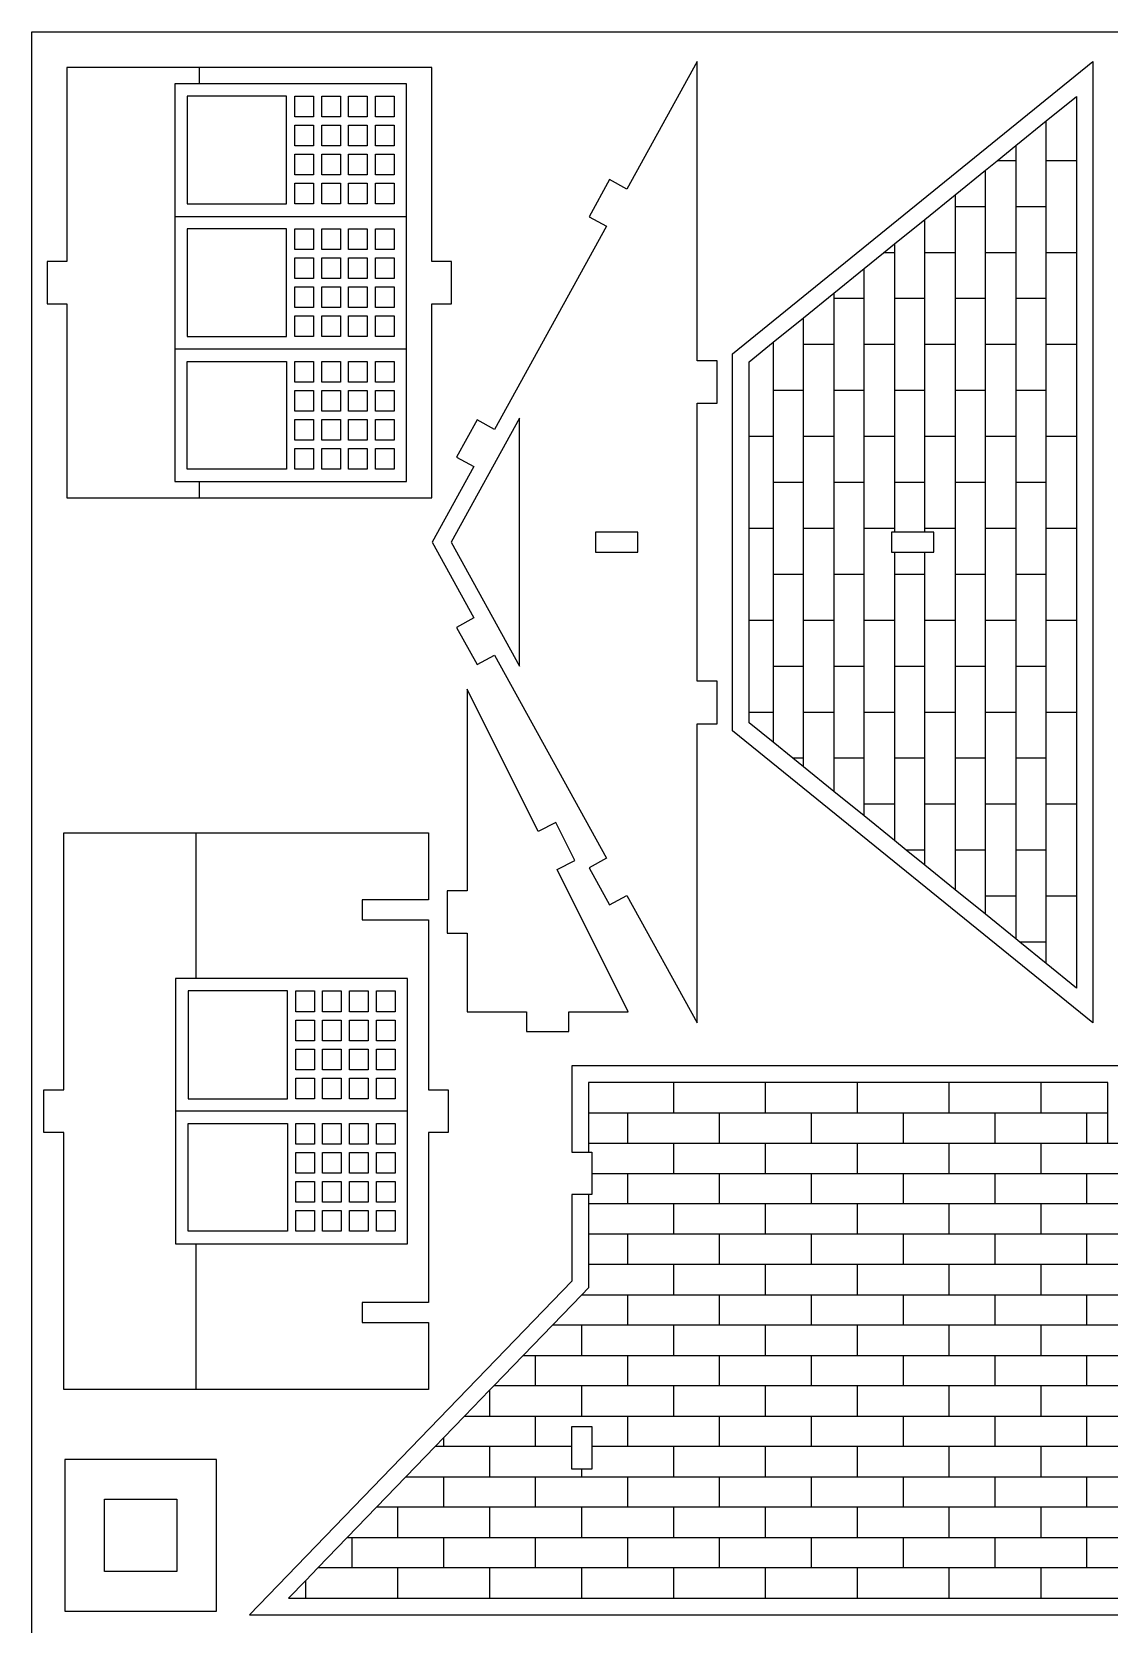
# Model space of a CAD drawing. Extents: x -412 to 689, y -265 to 525.
# Drawn here: x -411.6 to -86.1, y 44 to 525 of the extents above; entities that cross this region are included whole.
import ezdxf

# ---------------------------------------------------------------- set-up
doc = ezdxf.new("R2010")
doc.units = 0
doc.header["$MEASUREMENT"] = 0
doc.layers.get('0').update_dxf_attribs({"linetype": 'CONTINUOUS'})
doc.layers.add('ENGRAVING', color=1, linetype='CONTINUOUS')

msp = doc.modelspace()

# ---------------------------------------------------------------- linework, layer by layer
for points in [[(-411.63, -264.93), (-411.63, 524.99), (689.39, 524.99), (689.39, -264.93)], [(-210.58, 225.64), (-210.58, 316.02), (-204.58, 316.02), (-204.58, 328.83), (-210.58, 328.83), (-210.58, 412.8), (-204.58, 412.8), (-204.58, 425.62), (-210.58, 425.62), (-210.58, 516), (-231.83, 477.48), (-237.08, 480.38), (-243.27, 469.15), (-238.02, 466.26), (-271.88, 404.89), (-277.13, 407.79), (-283.32, 396.56), (-278.07, 393.67), (-290.68, 370.82), (-278.07, 347.97), (-283.32, 345.07), (-277.13, 333.85), (-271.88, 336.75), (-238.02, 275.38), (-243.27, 272.48), (-237.08, 261.26), (-231.83, 264.16)], [(-199.93, 313.9), (-199.93, 427.73), (-91.03, 516), (-91.03, 225.64)], [(-401.02, 384.2), (-360.97, 384.2), (-290.83, 384.2), (-290.83, 442.8), (-284.83, 442.8), (-284.83, 455.61), (-290.83, 455.61), (-290.83, 514.21), (-360.97, 514.21), (-401.02, 514.21), (-401.02, 455.61), (-407.02, 455.61), (-407.02, 442.8), (-401.02, 442.8)], [(-364.73, 472.99), (-334.69, 472.99), (-334.69, 505.53), (-364.73, 505.53)], [(-332.19, 499.27), (-332.19, 505.53), (-326.55, 505.53), (-326.55, 499.27)], [(-324.05, 499.27), (-324.05, 505.53), (-318.42, 505.53), (-318.42, 499.27)], [(-315.92, 499.27), (-315.92, 505.53), (-310.28, 505.53), (-310.28, 499.27)], [(-307.78, 499.27), (-307.78, 505.53), (-302.15, 505.53), (-302.15, 499.27)], [(-332.19, 490.51), (-332.19, 496.77), (-326.55, 496.77), (-326.55, 490.51)], [(-324.05, 490.51), (-324.05, 496.77), (-318.42, 496.77), (-318.42, 490.51)], [(-315.92, 490.51), (-315.92, 496.77), (-310.28, 496.77), (-310.28, 490.51)], [(-307.78, 490.51), (-307.78, 496.77), (-302.15, 496.77), (-302.15, 490.51)], [(-332.19, 481.75), (-332.19, 488), (-326.55, 488), (-326.55, 481.75)], [(-324.05, 481.75), (-324.05, 488), (-318.42, 488), (-318.42, 481.75)], [(-315.92, 481.75), (-315.92, 488), (-310.28, 488), (-310.28, 481.75)], [(-307.78, 481.75), (-307.78, 488), (-302.15, 488), (-302.15, 481.75)], [(-332.19, 472.99), (-332.19, 479.24), (-326.55, 479.24), (-326.55, 472.99)], [(-324.05, 472.99), (-324.05, 479.24), (-318.42, 479.24), (-318.42, 472.99)], [(-315.92, 472.99), (-315.92, 479.24), (-310.28, 479.24), (-310.28, 472.99)], [(-307.78, 472.99), (-307.78, 479.24), (-302.15, 479.24), (-302.15, 472.99)], [(-334.69, 432.94), (-334.69, 465.48), (-364.73, 465.48), (-364.73, 432.94)], [(-332.19, 459.22), (-332.19, 465.48), (-326.55, 465.48), (-326.55, 459.22)], [(-324.05, 465.48), (-318.42, 465.48), (-318.42, 459.22), (-324.05, 459.22)], [(-315.92, 459.22), (-315.92, 465.48), (-310.28, 465.48), (-310.28, 459.22)], [(-307.78, 459.22), (-307.78, 465.48), (-302.15, 465.48), (-302.15, 459.22)], [(-332.19, 450.46), (-332.19, 456.72), (-326.55, 456.72), (-326.55, 450.46)], [(-324.05, 450.46), (-324.05, 456.72), (-318.42, 456.72), (-318.42, 450.46)], [(-315.92, 450.46), (-315.92, 456.72), (-310.28, 456.72), (-310.28, 450.46)], [(-307.78, 450.46), (-307.78, 456.72), (-302.15, 456.72), (-302.15, 450.46)], [(-332.19, 441.7), (-332.19, 447.95), (-326.55, 447.95), (-326.55, 441.7)], [(-324.05, 441.7), (-324.05, 447.95), (-318.42, 447.95), (-318.42, 441.7)], [(-315.92, 441.7), (-315.92, 447.95), (-310.28, 447.95), (-310.28, 441.7)], [(-307.78, 441.7), (-307.78, 447.95), (-302.15, 447.95), (-302.15, 441.7)], [(-332.19, 432.94), (-332.19, 439.19), (-326.55, 439.19), (-326.55, 432.94)], [(-324.05, 432.94), (-324.05, 439.19), (-318.42, 439.19), (-318.42, 432.94)], [(-315.92, 432.94), (-315.92, 439.19), (-310.28, 439.19), (-310.28, 432.94)], [(-307.78, 432.94), (-307.78, 439.19), (-302.15, 439.19), (-302.15, 432.94)], [(-364.73, 392.89), (-364.73, 425.43), (-334.69, 425.43), (-334.69, 392.89)], [(-326.55, 425.43), (-326.55, 419.17), (-332.19, 419.17), (-332.19, 425.43)], [(-324.05, 419.17), (-324.05, 425.43), (-318.42, 425.43), (-318.42, 419.17)], [(-315.92, 419.17), (-315.92, 425.43), (-310.28, 425.43), (-310.28, 419.17)], [(-307.78, 425.43), (-302.15, 425.43), (-302.15, 419.17), (-307.78, 419.17)], [(-332.19, 410.41), (-332.19, 416.67), (-326.55, 416.67), (-326.55, 410.41)], [(-324.05, 410.41), (-324.05, 416.67), (-318.42, 416.67), (-318.42, 410.41)], [(-315.92, 410.41), (-315.92, 416.67), (-310.28, 416.67), (-310.28, 410.41)], [(-307.78, 410.41), (-307.78, 416.67), (-302.15, 416.67), (-302.15, 410.41)], [(-332.19, 401.65), (-332.19, 407.9), (-326.55, 407.9), (-326.55, 401.65)], [(-324.05, 401.65), (-324.05, 407.9), (-318.42, 407.9), (-318.42, 401.65)], [(-315.92, 401.65), (-315.92, 407.9), (-310.28, 407.9), (-310.28, 401.65)], [(-307.78, 401.65), (-307.78, 407.9), (-302.15, 407.9), (-302.15, 401.65)], [(-332.19, 392.89), (-332.19, 399.14), (-326.55, 399.14), (-326.55, 392.89)], [(-324.05, 392.89), (-324.05, 399.14), (-318.42, 399.14), (-318.42, 392.89)], [(-315.92, 392.89), (-315.92, 399.14), (-310.28, 399.14), (-310.28, 392.89)], [(-307.78, 392.89), (-307.78, 399.14), (-302.15, 399.14), (-302.15, 392.89)], [(-241.33, 367.82), (-228.52, 367.82), (-228.52, 373.82), (-241.33, 373.82)], [(-151.89, 367.82), (-151.03, 367.82), (-141.86, 367.82), (-139.07, 367.82), (-139.07, 373.82), (-141.86, 373.82), (-151.03, 373.82), (-151.89, 373.82)], [(-262.21, 223), (-249.39, 223), (-249.39, 229), (-231.45, 229), (-252.94, 271.97), (-247.57, 274.65), (-253.3, 286.12), (-258.67, 283.43), (-280.15, 326.4), (-280.15, 265.56), (-286.15, 265.56), (-286.15, 252.75), (-280.15, 252.75), (-280.15, 229), (-262.21, 229)], [(-402, 114.94), (-402, 192.57), (-408, 192.57), (-408, 205.39), (-402, 205.39), (-402, 283.02), (-361.95, 283.02), (-291.8, 283.02), (-291.8, 262.77), (-311.86, 262.77), (-311.86, 256.77), (-291.8, 256.77), (-291.8, 205.39), (-285.8, 205.39), (-285.8, 192.57), (-291.8, 192.57), (-291.8, 141.19), (-311.86, 141.19), (-311.86, 135.19), (-291.8, 135.19), (-291.8, 114.94), (-361.95, 114.94)], [(-364.45, 235.28), (-364.45, 202.73), (-334.41, 202.73), (-334.41, 235.28)], [(-331.91, 229.02), (-331.91, 235.28), (-326.28, 235.28), (-326.28, 229.02)], [(-323.78, 229.02), (-323.78, 235.28), (-318.14, 235.28), (-318.14, 229.02)], [(-315.64, 229.02), (-315.64, 235.28), (-310.01, 235.28), (-310.01, 229.02)], [(-307.51, 229.02), (-307.51, 235.28), (-301.87, 235.28), (-301.87, 229.02)], [(-331.91, 220.26), (-331.91, 226.51), (-326.28, 226.51), (-326.28, 220.26)], [(-323.78, 220.26), (-323.78, 226.51), (-318.14, 226.51), (-318.14, 220.26)], [(-315.64, 220.26), (-315.64, 226.51), (-310.01, 226.51), (-310.01, 220.26)], [(-307.51, 220.26), (-307.51, 226.51), (-301.87, 226.51), (-301.87, 220.26)], [(-331.91, 211.5), (-331.91, 217.75), (-326.28, 217.75), (-326.28, 211.5)], [(-323.78, 211.5), (-323.78, 217.75), (-318.14, 217.75), (-318.14, 211.5)], [(-315.64, 211.5), (-315.64, 217.75), (-310.01, 217.75), (-310.01, 211.5)], [(-307.51, 211.5), (-307.51, 217.75), (-301.87, 217.75), (-301.87, 211.5)], [(-345.84, 46.86), (214.86, 46.86), (117.46, 147.67), (117.46, 173.77), (112.46, 173.77), (111.46, 173.77), (111.46, 180.18), (111.46, 186.58), (112.46, 186.58), (117.46, 186.58), (117.46, 212.68), (-248.44, 212.68), (-248.44, 186.58), (-243.44, 186.58), (-242.44, 186.58), (-242.44, 180.18), (-242.44, 173.77), (-243.44, 173.77), (-248.44, 173.77), (-248.44, 147.67)], [(-331.91, 202.73), (-331.91, 208.99), (-326.28, 208.99), (-326.28, 202.73)], [(-323.78, 202.73), (-323.78, 208.99), (-318.14, 208.99), (-318.14, 202.73)], [(-315.64, 202.73), (-315.64, 208.99), (-310.01, 208.99), (-310.01, 202.73)], [(-307.51, 202.73), (-307.51, 208.99), (-301.87, 208.99), (-301.87, 202.73)], [(-364.45, 162.68), (-364.45, 195.23), (-334.41, 195.23), (-334.41, 162.68)], [(-331.91, 188.97), (-331.91, 195.23), (-326.28, 195.23), (-326.28, 188.97)], [(-323.78, 188.97), (-323.78, 195.23), (-318.14, 195.23), (-318.14, 188.97)], [(-315.64, 188.97), (-315.64, 195.23), (-310.01, 195.23), (-310.01, 188.97)], [(-307.51, 188.97), (-307.51, 195.23), (-301.87, 195.23), (-301.87, 188.97)], [(-331.91, 180.21), (-331.91, 186.46), (-326.28, 186.46), (-326.28, 180.21)], [(-323.78, 180.21), (-323.78, 186.46), (-318.14, 186.46), (-318.14, 180.21)], [(-315.64, 180.21), (-315.64, 186.46), (-310.01, 186.46), (-310.01, 180.21)], [(-307.51, 180.21), (-307.51, 186.46), (-301.87, 186.46), (-301.87, 180.21)], [(-331.91, 171.45), (-331.91, 177.7), (-326.28, 177.7), (-326.28, 171.45)], [(-323.78, 171.45), (-323.78, 177.7), (-318.14, 177.7), (-318.14, 171.45)], [(-315.64, 171.45), (-315.64, 177.7), (-310.01, 177.7), (-310.01, 171.45)], [(-307.51, 171.45), (-307.51, 177.7), (-301.87, 177.7), (-301.87, 171.45)], [(-331.91, 162.68), (-331.91, 168.94), (-326.28, 168.94), (-326.28, 162.68)], [(-323.78, 162.68), (-323.78, 168.94), (-318.14, 168.94), (-318.14, 162.68)], [(-315.64, 162.68), (-315.64, 168.94), (-310.01, 168.94), (-310.01, 162.68)], [(-307.51, 162.68), (-307.51, 168.94), (-301.87, 168.94), (-301.87, 162.68)], [(-248.44, 90.86), (-248.44, 97.69), (-248.44, 103.68), (-242.44, 103.68), (-242.44, 97.69), (-242.44, 90.86), (-245.57, 90.86)], [(-401.64, 47.97), (-355.87, 47.97), (-355.87, 93.74), (-401.64, 93.74)], [(-389.64, 59.97), (-389.64, 81.74), (-367.87, 81.74), (-367.87, 59.97)]]:
    msp.add_lwpolyline(points, close=True)
at = {"layer": 'ENGRAVING'}
for points in [[(-360.97, 509.28), (-360.97, 514.21)], [(-368.48, 509.28), (-368.48, 469.23)], [(-360.97, 509.28), (-368.48, 509.28)], [(-298.39, 509.28), (-360.97, 509.28)], [(-298.39, 469.23), (-298.39, 509.28)], [(-105.2, 498.07), (-96.04, 505.5)], [(-96.04, 505.5), (-96.04, 486.05)], [(-114.37, 490.64), (-105.2, 498.07)], [(-105.2, 486.05), (-105.2, 498.07)], [(-120.03, 486.05), (-114.37, 490.64)], [(-114.37, 490.64), (-114.37, 486.05)], [(-123.53, 483.21), (-120.03, 486.05)], [(-114.37, 486.05), (-120.03, 486.05)], [(-114.37, 486.05), (-114.37, 472.17)], [(-105.2, 472.17), (-105.2, 486.05)], [(-96.04, 486.05), (-105.2, 486.05)], [(-96.04, 486.05), (-96.04, 458.28)], [(-132.7, 475.78), (-123.53, 483.21)], [(-123.53, 472.17), (-123.53, 483.21)], [(-141.86, 468.35), (-132.7, 475.78)], [(-132.7, 475.78), (-132.7, 472.17)], [(-132.7, 472.17), (-132.7, 458.28)], [(-123.53, 472.17), (-132.7, 472.17)], [(-114.37, 458.28), (-123.53, 458.28), (-123.53, 472.17)], [(-114.37, 472.17), (-114.37, 458.28)], [(-105.2, 472.17), (-114.37, 472.17)], [(-105.2, 458.28), (-105.2, 472.17)], [(-368.48, 469.23), (-298.39, 469.23)], [(-368.48, 469.23), (-368.48, 429.18)], [(-298.39, 429.18), (-298.39, 469.23)], [(-151.03, 460.93), (-141.86, 468.35)], [(-141.86, 458.28), (-141.86, 468.35)], [(-160.19, 453.5), (-154.29, 458.28)], [(-154.29, 458.28), (-151.03, 460.93)], [(-151.03, 458.28), (-154.29, 458.28)], [(-151.03, 460.93), (-151.03, 458.28)], [(-151.03, 458.28), (-151.03, 444.4)], [(-141.86, 444.4), (-141.86, 458.28)], [(-132.7, 458.28), (-141.86, 458.28)], [(-132.7, 458.28), (-132.7, 444.4)], [(-123.53, 444.4), (-123.53, 458.28)], [(-114.37, 458.28), (-114.37, 444.4)], [(-105.2, 444.4), (-105.2, 458.28)], [(-96.04, 458.28), (-105.2, 458.28)], [(-96.04, 458.28), (-96.04, 430.52)], [(-169.36, 446.07), (-160.19, 453.5)], [(-160.19, 444.4), (-160.19, 453.5)], [(-178.52, 438.64), (-169.36, 446.07)], [(-169.36, 446.07), (-169.36, 444.4), (-169.36, 430.52)], [(-160.19, 444.4), (-169.36, 444.4)], [(-151.03, 430.52), (-160.19, 430.52), (-160.19, 444.4)], [(-141.86, 444.4), (-151.03, 444.4)], [(-151.03, 444.4), (-151.03, 430.52)], [(-141.86, 430.52), (-141.86, 444.4)], [(-132.7, 444.4), (-132.7, 430.52)], [(-123.53, 444.4), (-132.7, 444.4)], [(-123.53, 430.52), (-123.53, 444.4)], [(-114.37, 444.4), (-114.37, 430.52)], [(-105.2, 444.4), (-114.37, 444.4)], [(-105.2, 430.52), (-105.2, 444.4)], [(-187.69, 431.21), (-178.52, 438.64)], [(-178.52, 430.52), (-178.52, 438.64)], [(-298.39, 429.18), (-368.48, 429.18)], [(-368.48, 429.18), (-368.48, 389.13)], [(-368.48, 389.13), (-360.97, 389.13), (-298.39, 389.13), (-298.39, 429.18)], [(-194.92, 425.35), (-187.69, 431.21)], [(-187.69, 431.21), (-187.69, 416.63)], [(-178.52, 402.75), (-178.52, 416.63), (-178.52, 430.52)], [(-169.36, 430.52), (-178.52, 430.52)], [(-169.36, 430.52), (-169.36, 416.63)], [(-160.19, 402.75), (-160.19, 416.63), (-160.19, 430.52)], [(-151.03, 430.52), (-151.03, 416.63)], [(-141.86, 416.63), (-141.86, 430.52)], [(-132.7, 430.52), (-141.86, 430.52)], [(-132.7, 430.52), (-132.7, 416.63)], [(-123.53, 416.63), (-123.53, 430.52)], [(-114.37, 430.52), (-123.53, 430.52)], [(-114.37, 430.52), (-114.37, 416.63)], [(-105.2, 416.63), (-105.2, 430.52)], [(-96.04, 430.52), (-105.2, 430.52)], [(-96.04, 430.52), (-96.04, 402.75)], [(-194.92, 402.75), (-194.92, 425.35)], [(-178.52, 416.63), (-187.69, 416.63)], [(-187.69, 416.63), (-187.69, 402.75)], [(-169.36, 416.63), (-169.36, 402.75)], [(-160.19, 416.63), (-169.36, 416.63)], [(-151.03, 416.63), (-151.03, 402.75)], [(-141.86, 416.63), (-151.03, 416.63)], [(-141.86, 402.75), (-141.86, 416.63)], [(-132.7, 416.63), (-132.7, 402.75)], [(-123.53, 416.63), (-132.7, 416.63)], [(-123.53, 402.75), (-123.53, 416.63)], [(-114.37, 416.63), (-114.37, 402.75), (-123.53, 402.75)], [(-105.2, 416.63), (-114.37, 416.63)], [(-105.2, 402.75), (-105.2, 416.63)], [(-194.92, 374.98), (-194.92, 402.75)], [(-187.69, 402.75), (-194.92, 402.75)], [(-187.69, 402.75), (-187.69, 388.86), (-187.69, 374.98)], [(-169.36, 402.75), (-178.52, 402.75)], [(-169.36, 388.86), (-169.36, 374.98), (-178.52, 374.98), (-178.52, 388.86), (-178.52, 402.75)], [(-169.36, 402.75), (-169.36, 388.86)], [(-151.03, 388.86), (-151.03, 374.98), (-160.19, 374.98), (-160.19, 388.86), (-160.19, 402.75)], [(-151.03, 402.75), (-160.19, 402.75)], [(-151.03, 402.75), (-151.03, 388.86)], [(-141.86, 388.86), (-141.86, 402.75)], [(-132.7, 402.75), (-141.86, 402.75)], [(-132.7, 402.75), (-132.7, 388.86)], [(-123.53, 388.86), (-123.53, 402.75)], [(-114.37, 402.75), (-114.37, 388.86)], [(-105.2, 388.86), (-105.2, 402.75)], [(-96.04, 402.75), (-105.2, 402.75)], [(-96.04, 402.75), (-96.04, 374.98)], [(-360.97, 384.2), (-360.97, 389.13)], [(-178.52, 388.86), (-187.69, 388.86)], [(-160.19, 388.86), (-169.36, 388.86)], [(-141.86, 388.86), (-151.03, 388.86)], [(-132.7, 374.98), (-141.86, 374.98), (-141.86, 388.86)], [(-123.53, 388.86), (-132.7, 388.86)], [(-132.7, 388.86), (-132.7, 374.98)], [(-123.53, 374.98), (-123.53, 388.86)], [(-114.37, 388.86), (-114.37, 374.98)], [(-105.2, 388.86), (-114.37, 388.86)], [(-105.2, 374.98), (-105.2, 388.86)], [(-194.92, 347.21), (-194.92, 374.98)], [(-187.69, 374.98), (-194.92, 374.98)], [(-187.69, 374.98), (-187.69, 361.1), (-187.69, 347.21)], [(-169.36, 361.1), (-169.36, 347.21), (-178.52, 347.21), (-178.52, 361.1), (-178.52, 374.98)], [(-169.36, 374.98), (-169.36, 361.1)], [(-151.03, 361.1), (-151.03, 347.21), (-160.19, 347.21), (-160.19, 361.1), (-160.19, 374.98)], [(-151.03, 374.98), (-151.03, 373.82)], [(-141.86, 373.82), (-141.86, 374.98)], [(-132.7, 374.98), (-132.7, 361.1)], [(-123.53, 361.1), (-123.53, 374.98)], [(-114.37, 374.98), (-123.53, 374.98)], [(-114.37, 374.98), (-114.37, 361.1)], [(-105.2, 361.1), (-105.2, 374.98)], [(-96.04, 374.98), (-105.2, 374.98)], [(-96.04, 374.98), (-96.04, 347.21)], [(-151.03, 367.82), (-151.03, 361.1)], [(-141.86, 361.1), (-141.86, 367.82)], [(-178.52, 361.1), (-187.69, 361.1)], [(-160.19, 361.1), (-169.36, 361.1)], [(-141.86, 361.1), (-151.03, 361.1)], [(-132.7, 347.21), (-141.86, 347.21), (-141.86, 361.1)], [(-123.53, 361.1), (-132.7, 361.1)], [(-132.7, 361.1), (-132.7, 347.21)], [(-114.37, 361.1), (-114.37, 347.21), (-123.53, 347.21), (-123.53, 361.1)], [(-105.2, 361.1), (-114.37, 361.1)], [(-96.04, 347.21), (-105.2, 347.21), (-105.2, 361.1)], [(-194.92, 319.44), (-194.92, 347.21)], [(-187.69, 347.21), (-194.92, 347.21)], [(-187.69, 347.21), (-187.69, 333.33)], [(-178.52, 319.44), (-178.52, 333.33), (-178.52, 347.21)], [(-169.36, 347.21), (-169.36, 333.33)], [(-151.03, 319.44), (-160.19, 319.44), (-160.19, 333.33), (-160.19, 347.21)], [(-151.03, 347.21), (-151.03, 333.33)], [(-141.86, 333.33), (-141.86, 347.21)], [(-132.7, 347.21), (-132.7, 333.33)], [(-123.53, 333.33), (-123.53, 347.21)], [(-114.37, 347.21), (-114.37, 333.33)], [(-105.2, 333.33), (-105.2, 347.21)], [(-96.04, 347.21), (-96.04, 319.44)], [(-187.69, 333.33), (-187.69, 319.44)], [(-178.52, 333.33), (-187.69, 333.33)], [(-169.36, 333.33), (-169.36, 319.44)], [(-160.19, 333.33), (-169.36, 333.33)], [(-151.03, 333.33), (-151.03, 319.44)], [(-141.86, 333.33), (-151.03, 333.33)], [(-141.86, 319.44), (-141.86, 333.33)], [(-132.7, 333.33), (-132.7, 319.44)], [(-123.53, 333.33), (-132.7, 333.33)], [(-123.53, 319.44), (-123.53, 333.33)], [(-114.37, 333.33), (-114.37, 319.44)], [(-105.2, 333.33), (-114.37, 333.33)], [(-105.2, 319.44), (-105.2, 333.33)], [(-194.92, 316.29), (-194.92, 319.44)], [(-187.69, 319.44), (-194.92, 319.44)], [(-187.69, 319.44), (-187.69, 310.43)], [(-178.52, 303), (-178.52, 305.56), (-178.52, 319.44)], [(-169.36, 319.44), (-178.52, 319.44)], [(-169.36, 319.44), (-169.36, 305.56)], [(-160.19, 305.56), (-160.19, 319.44)], [(-151.03, 319.44), (-151.03, 305.56)], [(-132.7, 291.68), (-141.86, 291.68), (-141.86, 305.56), (-141.86, 319.44)], [(-132.7, 319.44), (-141.86, 319.44)], [(-132.7, 319.44), (-132.7, 305.56)], [(-114.37, 305.56), (-114.37, 291.68), (-123.53, 291.68), (-123.53, 305.56), (-123.53, 319.44)], [(-114.37, 319.44), (-123.53, 319.44)], [(-114.37, 319.44), (-114.37, 305.56)], [(-96.04, 291.68), (-105.2, 291.68), (-105.2, 305.56), (-105.2, 319.44)], [(-96.04, 319.44), (-105.2, 319.44)], [(-96.04, 319.44), (-96.04, 291.68)], [(-187.69, 310.43), (-194.92, 316.29)], [(-181.68, 305.56), (-187.69, 310.43)], [(-178.52, 303), (-181.68, 305.56)], [(-178.52, 305.56), (-181.68, 305.56)], [(-169.36, 305.56), (-169.36, 295.57)], [(-160.19, 305.56), (-169.36, 305.56)], [(-160.19, 291.68), (-160.19, 305.56)], [(-141.86, 305.56), (-151.03, 305.56)], [(-151.03, 305.56), (-151.03, 291.68)], [(-123.53, 305.56), (-132.7, 305.56)], [(-132.7, 305.56), (-132.7, 291.68)], [(-105.2, 305.56), (-114.37, 305.56)], [(-169.36, 295.57), (-178.52, 303)], [(-160.19, 288.14), (-169.36, 295.57)], [(-160.19, 288.14), (-160.19, 291.68)], [(-151.03, 291.68), (-160.19, 291.68)], [(-151.03, 291.68), (-151.03, 280.71)], [(-141.86, 277.79), (-141.86, 291.68)], [(-132.7, 291.68), (-132.7, 277.79)], [(-123.53, 277.79), (-123.53, 291.68)], [(-114.37, 291.68), (-114.37, 277.79)], [(-105.2, 277.79), (-105.2, 291.68)], [(-96.04, 291.68), (-96.04, 263.91)], [(-151.03, 280.71), (-160.19, 288.14)], [(-361.95, 239.03), (-361.95, 283.02)], [(-147.43, 277.79), (-151.03, 280.71)], [(-141.86, 273.28), (-147.43, 277.79)], [(-141.86, 273.28), (-141.86, 277.79), (-147.43, 277.79)], [(-123.53, 277.79), (-132.7, 277.79)], [(-132.7, 277.79), (-132.7, 265.85)], [(-123.53, 263.91), (-123.53, 277.79)], [(-105.2, 277.79), (-114.37, 277.79)], [(-114.37, 277.79), (-114.37, 263.91)], [(-96.04, 263.91), (-105.2, 263.91), (-105.2, 277.79)], [(-132.7, 265.85), (-141.86, 273.28)], [(-123.53, 258.43), (-132.7, 265.85)], [(-123.53, 258.43), (-123.53, 263.91)], [(-114.37, 263.91), (-123.53, 263.91)], [(-114.37, 263.91), (-114.37, 251)], [(-105.2, 250.02), (-105.2, 263.91)], [(-96.04, 263.91), (-96.04, 236.14)], [(-114.37, 251), (-123.53, 258.43)], [(-113.17, 250.02), (-114.37, 251)], [(-105.2, 243.57), (-113.17, 250.02)], [(-105.2, 250.02), (-113.17, 250.02)], [(-105.2, 243.57), (-105.2, 250.02)], [(-96.04, 236.14), (-105.2, 243.57)], [(-361.95, 239.03), (-368.21, 239.03), (-368.21, 198.98)], [(-298.12, 198.98), (-298.12, 239.03), (-361.95, 239.03)], [(-217.8, 207.67), (-243.44, 207.67)], [(-243.44, 207.67), (-243.44, 198.5)], [(-190.04, 207.67), (-217.8, 207.67)], [(-217.8, 207.67), (-217.8, 198.5)], [(-162.27, 207.67), (-190.04, 207.67)], [(-190.04, 207.67), (-190.04, 198.5)], [(-134.5, 207.67), (-162.27, 207.67)], [(-162.27, 207.67), (-162.27, 198.5)], [(-106.73, 207.67), (-134.5, 207.67)], [(-134.5, 198.5), (-134.5, 207.67)], [(-106.73, 198.5), (-106.73, 207.67)], [(-86.52, 207.67), (-106.73, 207.67)], [(-86.52, 198.5), (-86.52, 207.67)], [(-368.21, 198.98), (-368.21, 158.93), (-361.95, 158.93)], [(-298.12, 198.98), (-368.21, 198.98)], [(-298.12, 158.93), (-298.12, 198.98)], [(-243.44, 198.5), (-243.44, 189.34)], [(-243.44, 198.5), (-231.69, 198.5)], [(-231.69, 198.5), (-217.8, 198.5)], [(-231.69, 198.5), (-231.69, 189.34)], [(-217.8, 198.5), (-203.92, 198.5)], [(-203.92, 198.5), (-190.04, 198.5)], [(-203.92, 189.34), (-203.92, 198.5)], [(-190.04, 198.5), (-176.15, 198.5)], [(-176.15, 198.5), (-162.27, 198.5)], [(-176.15, 198.5), (-176.15, 189.34)], [(-162.27, 198.5), (-148.38, 198.5)], [(-148.38, 198.5), (-148.38, 189.34)], [(-148.38, 198.5), (-134.5, 198.5), (-120.62, 198.5)], [(-120.62, 189.34), (-120.62, 198.5)], [(-120.62, 198.5), (-106.73, 198.5)], [(-106.73, 198.5), (-92.85, 198.5)], [(-92.85, 198.5), (-86.52, 198.5)], [(-92.85, 189.34), (-92.85, 198.5)], [(-86.52, 189.34), (-86.52, 198.5)], [(-243.44, 189.34), (-231.69, 189.34)], [(-243.44, 189.34), (-243.44, 186.58)], [(-231.69, 189.34), (-217.8, 189.34)], [(-217.8, 189.34), (-217.8, 180.18)], [(-217.8, 189.34), (-203.92, 189.34), (-190.04, 189.34), (-190.04, 180.18)], [(-190.04, 189.34), (-176.15, 189.34), (-162.27, 189.34), (-162.27, 180.18)], [(-162.27, 189.34), (-148.38, 189.34)], [(-148.38, 189.34), (-134.5, 189.34)], [(-134.5, 189.34), (-120.62, 189.34)], [(-134.5, 180.18), (-134.5, 189.34)], [(-120.62, 189.34), (-106.73, 189.34)], [(-106.73, 180.18), (-106.73, 189.34), (-92.85, 189.34), (-86.52, 189.34)], [(-86.52, 189.34), (-78.96, 189.34)], [(-242.44, 180.18), (-231.69, 180.18)], [(-231.69, 180.18), (-231.69, 171.01)], [(-231.69, 180.18), (-217.8, 180.18)], [(-217.8, 180.18), (-203.92, 180.18)], [(-203.92, 180.18), (-190.04, 180.18)], [(-203.92, 171.01), (-203.92, 180.18)], [(-190.04, 180.18), (-176.15, 180.18)], [(-176.15, 180.18), (-162.27, 180.18)], [(-162.27, 180.18), (-148.38, 180.18), (-148.38, 171.01), (-162.27, 171.01), (-176.15, 171.01)], [(-176.15, 180.18), (-176.15, 171.01)], [(-148.38, 180.18), (-134.5, 180.18)], [(-134.5, 180.18), (-120.62, 180.18)], [(-120.62, 180.18), (-106.73, 180.18)], [(-120.62, 171.01), (-120.62, 180.18)], [(-106.73, 180.18), (-92.85, 180.18)], [(-92.85, 180.18), (-78.96, 180.18)], [(-92.85, 171.01), (-92.85, 180.18)], [(-243.44, 173.77), (-243.44, 171.01)], [(-243.44, 171.01), (-243.44, 161.85)], [(-231.69, 171.01), (-243.44, 171.01)], [(-217.8, 171.01), (-217.8, 161.85), (-231.69, 161.85), (-243.44, 161.85)], [(-203.92, 171.01), (-217.8, 171.01), (-231.69, 171.01)], [(-190.04, 171.01), (-203.92, 171.01)], [(-176.15, 171.01), (-190.04, 171.01)], [(-190.04, 171.01), (-190.04, 161.85)], [(-162.27, 171.01), (-162.27, 161.85)], [(-134.5, 171.01), (-148.38, 171.01)], [(-120.62, 171.01), (-134.5, 171.01)], [(-134.5, 161.85), (-134.5, 171.01)], [(-106.73, 171.01), (-120.62, 171.01)], [(-78.96, 161.85), (-92.85, 161.85), (-106.73, 161.85), (-106.73, 171.01)], [(-92.85, 171.01), (-106.73, 171.01)], [(-78.96, 171.01), (-92.85, 171.01)], [(-361.95, 158.93), (-298.12, 158.93)], [(-361.95, 114.94), (-361.95, 158.93)], [(-243.44, 161.85), (-243.44, 152.68)], [(-231.69, 161.85), (-231.69, 152.68), (-243.44, 152.68)], [(-203.92, 161.85), (-217.8, 161.85)], [(-190.04, 161.85), (-203.92, 161.85)], [(-176.15, 161.85), (-176.15, 152.68), (-190.04, 152.68), (-203.92, 152.68), (-203.92, 161.85)], [(-176.15, 161.85), (-190.04, 161.85)], [(-162.27, 161.85), (-176.15, 161.85)], [(-148.38, 161.85), (-162.27, 161.85)], [(-134.5, 161.85), (-148.38, 161.85)], [(-148.38, 161.85), (-148.38, 152.68)], [(-120.62, 161.85), (-134.5, 161.85)], [(-120.62, 152.68), (-120.62, 161.85)], [(-106.73, 161.85), (-120.62, 161.85)], [(-65.08, 152.68), (-78.96, 152.68), (-92.85, 152.68), (-92.85, 161.85)], [(-243.44, 152.68), (-243.44, 145.65)], [(-217.8, 152.68), (-231.69, 152.68)], [(-217.8, 152.68), (-217.8, 143.52)], [(-203.92, 152.68), (-217.8, 152.68)], [(-190.04, 152.68), (-190.04, 143.52)], [(-162.27, 152.68), (-176.15, 152.68)], [(-162.27, 152.68), (-162.27, 143.52)], [(-148.38, 152.68), (-162.27, 152.68)], [(-134.5, 152.68), (-148.38, 152.68)], [(-134.5, 143.52), (-134.5, 152.68)], [(-120.62, 152.68), (-134.5, 152.68)], [(-106.73, 152.68), (-120.62, 152.68)], [(-106.73, 143.52), (-106.73, 152.68)], [(-92.85, 152.68), (-106.73, 152.68)], [(-243.44, 145.65), (-245.5, 143.52)], [(-245.5, 143.52), (-254.35, 134.35)], [(-245.5, 143.52), (-231.69, 143.52), (-231.69, 134.35), (-245.57, 134.35), (-254.35, 134.35)], [(-231.69, 143.52), (-217.8, 143.52)], [(-217.8, 143.52), (-203.92, 143.52)], [(-203.92, 143.52), (-190.04, 143.52)], [(-203.92, 134.35), (-203.92, 143.52)], [(-176.15, 143.52), (-176.15, 134.35), (-190.04, 134.35), (-203.92, 134.35)], [(-190.04, 143.52), (-176.15, 143.52)], [(-176.15, 143.52), (-162.27, 143.52)], [(-162.27, 143.52), (-148.38, 143.52)], [(-148.38, 143.52), (-134.5, 143.52)], [(-148.38, 143.52), (-148.38, 134.35)], [(-134.5, 143.52), (-120.62, 143.52)], [(-120.62, 143.52), (-106.73, 143.52)], [(-120.62, 134.35), (-120.62, 143.52)], [(-106.73, 143.52), (-92.85, 143.52)], [(-78.96, 134.35), (-92.85, 134.35), (-92.85, 143.52), (-78.96, 143.52), (-65.08, 143.52)], [(-254.35, 134.35), (-263.21, 125.19)], [(-245.57, 134.35), (-245.57, 125.19)], [(-217.8, 134.35), (-231.69, 134.35)], [(-217.8, 134.35), (-217.8, 125.19)], [(-203.92, 134.35), (-217.8, 134.35)], [(-190.04, 134.35), (-190.04, 125.19)], [(-162.27, 134.35), (-176.15, 134.35)], [(-148.38, 134.35), (-162.27, 134.35)], [(-162.27, 134.35), (-162.27, 125.19)], [(-134.5, 134.35), (-148.38, 134.35)], [(-134.5, 125.19), (-134.5, 134.35)], [(-120.62, 134.35), (-134.5, 134.35)], [(-106.73, 134.35), (-120.62, 134.35)], [(-106.73, 125.19), (-106.73, 134.35)], [(-92.85, 134.35), (-106.73, 134.35)], [(-263.21, 125.19), (-272.06, 116.02)], [(-263.21, 125.19), (-259.46, 125.19)], [(-259.46, 116.02), (-259.46, 125.19)], [(-259.46, 125.19), (-245.57, 125.19)], [(-245.57, 125.19), (-231.69, 125.19)], [(-231.69, 125.19), (-217.8, 125.19), (-203.92, 125.19)], [(-231.69, 125.19), (-231.69, 116.02)], [(-203.92, 116.02), (-203.92, 125.19)], [(-203.92, 125.19), (-190.04, 125.19), (-176.15, 125.19)], [(-176.15, 125.19), (-162.27, 125.19), (-148.38, 125.19)], [(-176.15, 125.19), (-176.15, 116.02)], [(-148.38, 125.19), (-148.38, 116.02)], [(-148.38, 125.19), (-134.5, 125.19), (-120.62, 125.19)], [(-120.62, 116.02), (-120.62, 125.19)], [(-120.62, 125.19), (-106.73, 125.19), (-92.85, 125.19)], [(-92.85, 116.02), (-92.85, 125.19)], [(-92.85, 125.19), (-78.96, 125.19)], [(-272.06, 116.02), (-273.34, 114.7)], [(-259.46, 116.02), (-272.06, 116.02)], [(-245.57, 116.02), (-259.46, 116.02)], [(-231.69, 116.02), (-245.57, 116.02)], [(-245.57, 116.02), (-245.57, 106.86)], [(-217.8, 116.02), (-231.69, 116.02)], [(-217.8, 116.02), (-217.8, 106.86)], [(-203.92, 116.02), (-217.8, 116.02)], [(-190.04, 116.02), (-203.92, 116.02)], [(-190.04, 116.02), (-190.04, 106.86)], [(-176.15, 116.02), (-190.04, 116.02)], [(-148.38, 116.02), (-162.27, 116.02), (-176.15, 116.02)], [(-162.27, 116.02), (-162.27, 106.86)], [(-120.62, 116.02), (-134.5, 116.02), (-148.38, 116.02)], [(-134.5, 106.86), (-134.5, 116.02)], [(-92.85, 116.02), (-106.73, 116.02), (-120.62, 116.02)], [(-106.73, 106.86), (-106.73, 116.02)], [(-78.96, 116.02), (-92.85, 116.02)], [(-273.34, 114.7), (-280.92, 106.86)], [(-273.34, 114.7), (-273.34, 106.86)], [(-280.92, 106.86), (-287.22, 100.33)], [(-280.92, 106.86), (-273.34, 106.86)], [(-273.34, 106.86), (-259.46, 106.86)], [(-259.46, 97.69), (-259.46, 106.86)], [(-259.46, 106.86), (-245.57, 106.86)], [(-245.57, 106.86), (-231.69, 106.86)], [(-231.69, 106.86), (-217.8, 106.86)], [(-231.69, 106.86), (-231.69, 97.69)], [(-217.8, 106.86), (-203.92, 106.86)], [(-203.92, 106.86), (-190.04, 106.86)], [(-203.92, 97.69), (-203.92, 106.86)], [(-190.04, 106.86), (-176.15, 106.86)], [(-176.15, 106.86), (-162.27, 106.86)], [(-176.15, 106.86), (-176.15, 97.69)], [(-162.27, 106.86), (-148.38, 106.86)], [(-148.38, 106.86), (-148.38, 97.69)], [(-148.38, 106.86), (-134.5, 106.86), (-120.62, 106.86)], [(-120.62, 97.69), (-120.62, 106.86)], [(-120.62, 106.86), (-106.73, 106.86)], [(-106.73, 106.86), (-92.85, 106.86)], [(-92.85, 97.69), (-92.85, 106.86)], [(-92.85, 106.86), (-78.96, 106.86)], [(-289.77, 97.69), (-298.62, 88.53)], [(-287.22, 100.33), (-289.77, 97.69)], [(-287.22, 97.69), (-289.77, 97.69)], [(-287.22, 100.33), (-287.22, 97.69)], [(-273.34, 97.69), (-287.22, 97.69)], [(-259.46, 97.69), (-273.34, 97.69)], [(-273.34, 97.69), (-273.34, 88.53)], [(-248.44, 97.69), (-259.46, 97.69)], [(-231.69, 97.69), (-242.44, 97.69)], [(-217.8, 97.69), (-231.69, 97.69)], [(-217.8, 97.69), (-217.8, 88.53)], [(-203.92, 97.69), (-217.8, 97.69)], [(-190.04, 97.69), (-203.92, 97.69)], [(-190.04, 97.69), (-190.04, 88.53)], [(-176.15, 97.69), (-190.04, 97.69)], [(-162.27, 97.69), (-176.15, 97.69)], [(-162.27, 97.69), (-162.27, 88.53)], [(-148.38, 97.69), (-162.27, 97.69)], [(-120.62, 97.69), (-134.5, 97.69), (-148.38, 97.69)], [(-134.5, 88.53), (-134.5, 97.69)], [(-106.73, 97.69), (-120.62, 97.69)], [(-106.73, 88.53), (-106.73, 97.69)], [(-92.85, 97.69), (-106.73, 97.69)], [(-78.96, 97.69), (-92.85, 97.69)], [(-298.62, 88.53), (-307.48, 79.36)], [(-298.62, 88.53), (-287.22, 88.53)], [(-287.22, 88.53), (-273.34, 88.53)], [(-287.22, 88.53), (-287.22, 79.36)], [(-273.34, 88.53), (-259.46, 88.53)], [(-259.46, 79.36), (-259.46, 88.53)], [(-259.46, 88.53), (-245.57, 88.53)], [(-245.57, 90.86), (-245.57, 88.53)], [(-245.57, 88.53), (-231.69, 88.53)], [(-231.69, 88.53), (-217.8, 88.53)], [(-231.69, 88.53), (-231.69, 79.36)], [(-217.8, 88.53), (-203.92, 88.53)], [(-203.92, 88.53), (-190.04, 88.53)], [(-203.92, 79.36), (-203.92, 88.53)], [(-190.04, 88.53), (-176.15, 88.53)], [(-176.15, 88.53), (-162.27, 88.53)], [(-176.15, 88.53), (-176.15, 79.36)], [(-162.27, 88.53), (-148.38, 88.53)], [(-148.38, 88.53), (-148.38, 79.36)], [(-148.38, 88.53), (-134.5, 88.53)], [(-134.5, 88.53), (-120.62, 88.53)], [(-92.85, 79.36), (-106.73, 79.36), (-120.62, 79.36), (-120.62, 88.53), (-106.73, 88.53), (-92.85, 88.53)], [(-65.08, 79.36), (-78.96, 79.36), (-92.85, 79.36), (-92.85, 88.53), (-78.96, 88.53), (-65.08, 88.53)], [(-307.48, 79.36), (-316.33, 70.2)], [(-301.11, 79.36), (-307.48, 79.36)], [(-301.11, 79.36), (-301.11, 70.2)], [(-287.22, 79.36), (-301.11, 79.36)], [(-273.34, 79.36), (-287.22, 79.36)], [(-259.46, 79.36), (-273.34, 79.36)], [(-273.34, 79.36), (-273.34, 70.2)], [(-245.57, 79.36), (-259.46, 79.36)], [(-231.69, 79.36), (-245.57, 79.36)], [(-245.57, 79.36), (-245.57, 70.2)], [(-217.8, 79.36), (-231.69, 79.36)], [(-217.8, 79.36), (-217.8, 70.2)], [(-203.92, 79.36), (-217.8, 79.36)], [(-190.04, 79.36), (-203.92, 79.36)], [(-176.15, 79.36), (-190.04, 79.36)], [(-190.04, 79.36), (-190.04, 70.2)], [(-162.27, 79.36), (-176.15, 79.36)], [(-162.27, 79.36), (-162.27, 70.2)], [(-148.38, 79.36), (-162.27, 79.36)], [(-134.5, 79.36), (-148.38, 79.36)], [(-134.5, 70.2), (-134.5, 79.36)], [(-120.62, 79.36), (-134.5, 79.36)], [(-106.73, 70.2), (-106.73, 79.36)], [(-314.99, 70.2), (-314.99, 61.03), (-325.19, 61.03)], [(-316.33, 70.2), (-325.19, 61.03)], [(-316.33, 70.2), (-314.99, 70.2)], [(-314.99, 70.2), (-301.11, 70.2)], [(-301.11, 70.2), (-287.22, 70.2)], [(-287.22, 70.2), (-273.34, 70.2), (-259.46, 70.2)], [(-287.22, 70.2), (-287.22, 61.03)], [(-259.46, 61.03), (-259.46, 70.2)], [(-259.46, 70.2), (-245.57, 70.2)], [(-245.57, 70.2), (-231.69, 70.2)], [(-231.69, 70.2), (-217.8, 70.2)], [(-231.69, 70.2), (-231.69, 61.03)], [(-217.8, 70.2), (-203.92, 70.2)], [(-203.92, 70.2), (-190.04, 70.2)], [(-190.04, 61.03), (-203.92, 61.03), (-203.92, 70.2)], [(-190.04, 70.2), (-176.15, 70.2)], [(-176.15, 70.2), (-162.27, 70.2)], [(-176.15, 70.2), (-176.15, 61.03)], [(-162.27, 70.2), (-148.38, 70.2)], [(-148.38, 70.2), (-134.5, 70.2)], [(-148.38, 70.2), (-148.38, 61.03)], [(-134.5, 70.2), (-120.62, 70.2)], [(-120.62, 70.2), (-106.73, 70.2)], [(-120.62, 61.03), (-120.62, 70.2)], [(-106.73, 70.2), (-92.85, 70.2)], [(-65.08, 61.03), (-78.96, 61.03), (-92.85, 61.03), (-92.85, 70.2), (-78.96, 70.2), (-65.08, 70.2)], [(-325.19, 61.03), (-328.88, 57.22)], [(-301.11, 61.03), (-314.99, 61.03)], [(-301.11, 61.03), (-301.11, 51.87)], [(-287.22, 61.03), (-301.11, 61.03)], [(-273.34, 61.03), (-287.22, 61.03)], [(-273.34, 61.03), (-273.34, 51.87)], [(-259.46, 61.03), (-273.34, 61.03)], [(-245.57, 61.03), (-259.46, 61.03)], [(-245.57, 61.03), (-245.57, 51.87)], [(-231.69, 61.03), (-245.57, 61.03)], [(-217.8, 61.03), (-231.69, 61.03)], [(-217.8, 61.03), (-217.8, 51.87)], [(-203.92, 61.03), (-217.8, 61.03)], [(-176.15, 61.03), (-190.04, 61.03)], [(-190.04, 61.03), (-190.04, 51.87)], [(-162.27, 61.03), (-176.15, 61.03)], [(-162.27, 61.03), (-162.27, 51.87)], [(-148.38, 61.03), (-162.27, 61.03)], [(-134.5, 61.03), (-148.38, 61.03)], [(-134.5, 51.87), (-134.5, 61.03)], [(-120.62, 61.03), (-134.5, 61.03)], [(-106.73, 61.03), (-120.62, 61.03)], [(-106.73, 51.87), (-106.73, 61.03)], [(-92.85, 61.03), (-106.73, 61.03)], [(-328.88, 57.22), (-334.04, 51.87)], [(-328.88, 51.87), (-328.88, 57.22)], [(-334.04, 51.87), (-328.88, 51.87)], [(-328.88, 51.87), (-301.11, 51.87)], [(-301.11, 51.87), (-273.34, 51.87)], [(-273.34, 51.87), (-245.57, 51.87)], [(-245.57, 51.87), (-217.8, 51.87)], [(-217.8, 51.87), (-190.04, 51.87)], [(-190.04, 51.87), (-162.27, 51.87)], [(-162.27, 51.87), (-134.5, 51.87)], [(-134.5, 51.87), (-106.73, 51.87)], [(-106.73, 51.87), (-78.96, 51.87)]]:
    msp.add_lwpolyline(points, dxfattribs=at)
msp.add_lwpolyline([(-264.28, 408.3), (-284.96, 370.82), (-264.28, 333.34)], close=True, dxfattribs=at)

doc.saveas('drawing.dxf')
